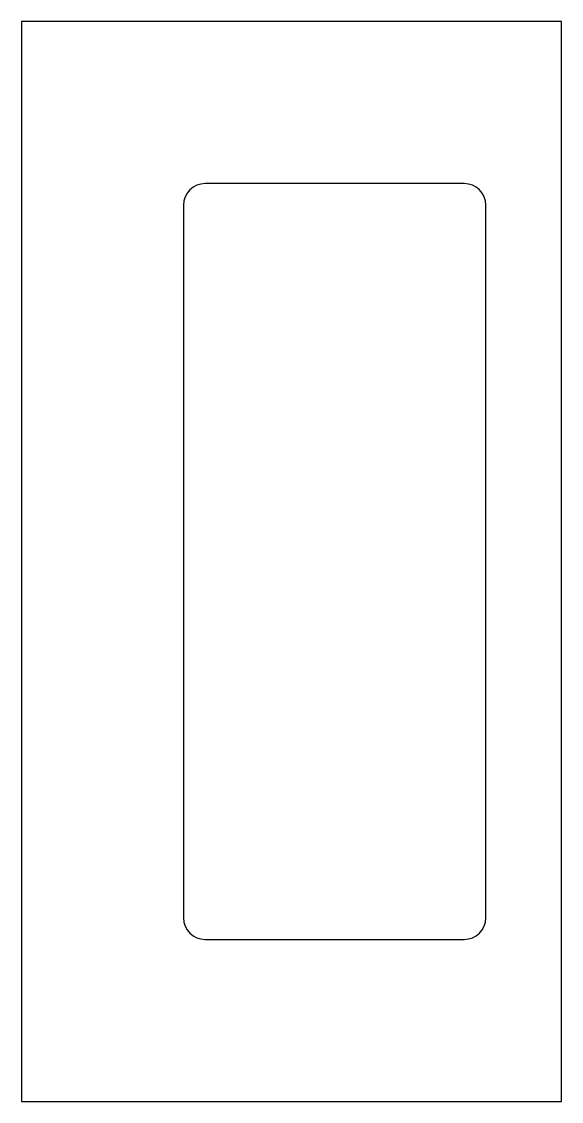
# Model space of a CAD drawing. Header units: millimetres. Extents: x 10 to 60, y -50 to 50.
import ezdxf

# ---------------------------------------------------------------- set-up
doc = ezdxf.new("R2010")
doc.units = ezdxf.units.MM
doc.layers.add('Shape2DView003', color=7, linetype='CONTINUOUS')

msp = doc.modelspace()

# ---------------------------------------------------------------- linework, layer by layer
at = {"layer": 'Shape2DView003'}
for p, q in [((60, 50), (10, 50)), ((10, 50), (10, -50)), ((60, -50), (60, 50)), ((51, 35), (27, 35)), ((25, 33), (25, -33)), ((53, -33), (53, 33)), ((27, -35), (51, -35)), ((10, -50), (60, -50))]:
    msp.add_line(p, q, dxfattribs=at)
for centre, start, end in [((27, 33), 90, 180), ((51, 33), 0, 90), ((27, -33), 180, -90), ((51, -33), -90, 0)]:
    msp.add_arc(centre, 2, start, end, dxfattribs=at)

doc.saveas('drawing.dxf')
